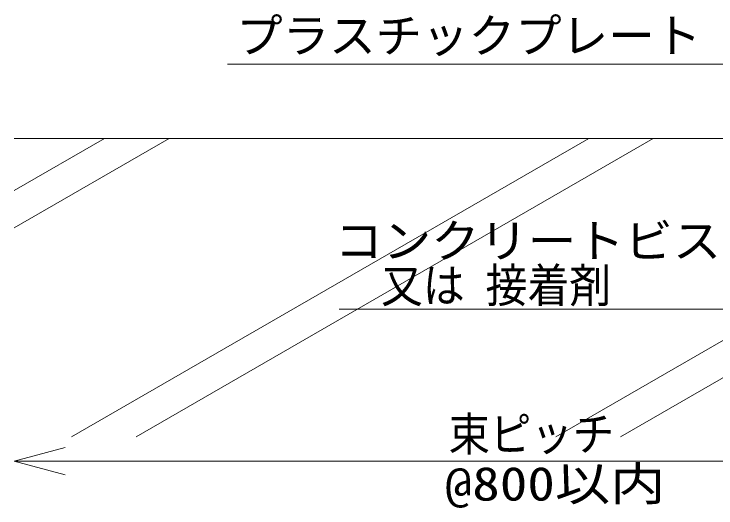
# Model space of a CAD drawing. Units: millimetres, scale not verified. Extents: x -12715 to 12220, y -3398 to 4210.
# Drawn here: x 1419.7 to 1637.2, y 2556 to 2709 of the extents above; entities that cross this region are included whole.
import ezdxf
from ezdxf.enums import TextEntityAlignment as Align

# ---------------------------------------------------------------- set-up
doc = ezdxf.new("R2010")
doc.units = ezdxf.units.MM
doc.header["$LTSCALE"] = 5.7
for name, color, linetype, lineweight in [('0-2_文字', 4, 'Continuous', 9), ('0-3_寸法', 7, 'Continuous', 9), ('0-4_一般', 4, 'Continuous', 9)]:
    doc.layers.add(name, color=color, linetype=linetype, lineweight=lineweight)
doc.styles.add('ＭＳ ゴシック', font='')
doc.styles.get('ＭＳ ゴシック').set_extended_font_data('MS Gothic')

# ---------------------------------------------------------------- blocks, each defined once
blk = doc.blocks.new('グループ-53-1')
at = {"layer": '0-3_寸法', "color": 4}
blk.add_line((74646.5, -13981.4), (46086.5, -13981.4), dxfattribs=at)
blk.add_lwpolyline([(46721.5, -14151.6), (46086.5, -13981.4), (46721.5, -13811.3)], dxfattribs=at)
at = {"layer": '0-3_寸法', "color": 4, "style": 'ＭＳ ゴシック'}
for s, width, p in [('束ピッチ', 0.9, (51469.2, -13979.2)), ('@800以内', 1.2, (51422.2, -14594.9))]:
    blk.add_text(s, height=417.9, dxfattribs=dict(at, width=width)).set_placement(p, align=Align.BOTTOM_LEFT)

msp = doc.modelspace()

# ---------------------------------------------------------------- linework, layer by layer
at = {"layer": '0-2_文字'}
for p, q in [((1672.49, 2693.433), (1485.865, 2693.433)), ((1669.143, 2617.57), (1520.462, 2617.57))]:
    msp.add_line(p, q, dxfattribs=at)
at = {"layer": '0-4_一般'}
for p, q in [((1447.749, 2670.464), (1419.749, 2654.298)), ((1467.749, 2670.464), (1419.749, 2642.751)), ((1597.749, 2670.464), (1437.534, 2577.964)), ((1617.749, 2670.464), (1457.534, 2577.964)), ((1747.749, 2670.464), (1587.534, 2577.964)), ((1767.749, 2670.464), (1607.534, 2577.964))]:
    msp.add_line(p, q, dxfattribs=at)
at = {"layer": '0-4_一般', "color": 3}
msp.add_line((1419.749, 2670.464), (2133.749, 2670.464), dxfattribs=at)

# ---------------------------------------------------------------- block references
at = {"layer": '0-3_寸法', "xscale": 0.025, "yscale": 0.025}
msp.add_blockref('グループ-53-1', (267.586, 2920), dxfattribs=at)

# ---------------------------------------------------------------- texts
at = {"layer": '0-2_文字', "style": 'ＭＳ ゴシック'}
msp.add_text('プラスチックプレート t=1.0', height=10.56, dxfattribs=at).set_placement((1488.534, 2693.839), align=Align.BOTTOM_LEFT)
for s, height, width, p in [('コンクリートビス(SUS)', 10.45, 1.05, (1519.014, 2630.366)), ('\u3000又は 接着剤', 10.56, 0.9, (1520.462, 2616.471))]:
    msp.add_text(s, height=height, dxfattribs=dict(at, width=width)).set_placement(p, align=Align.BOTTOM_LEFT)

doc.saveas('drawing.dxf')
